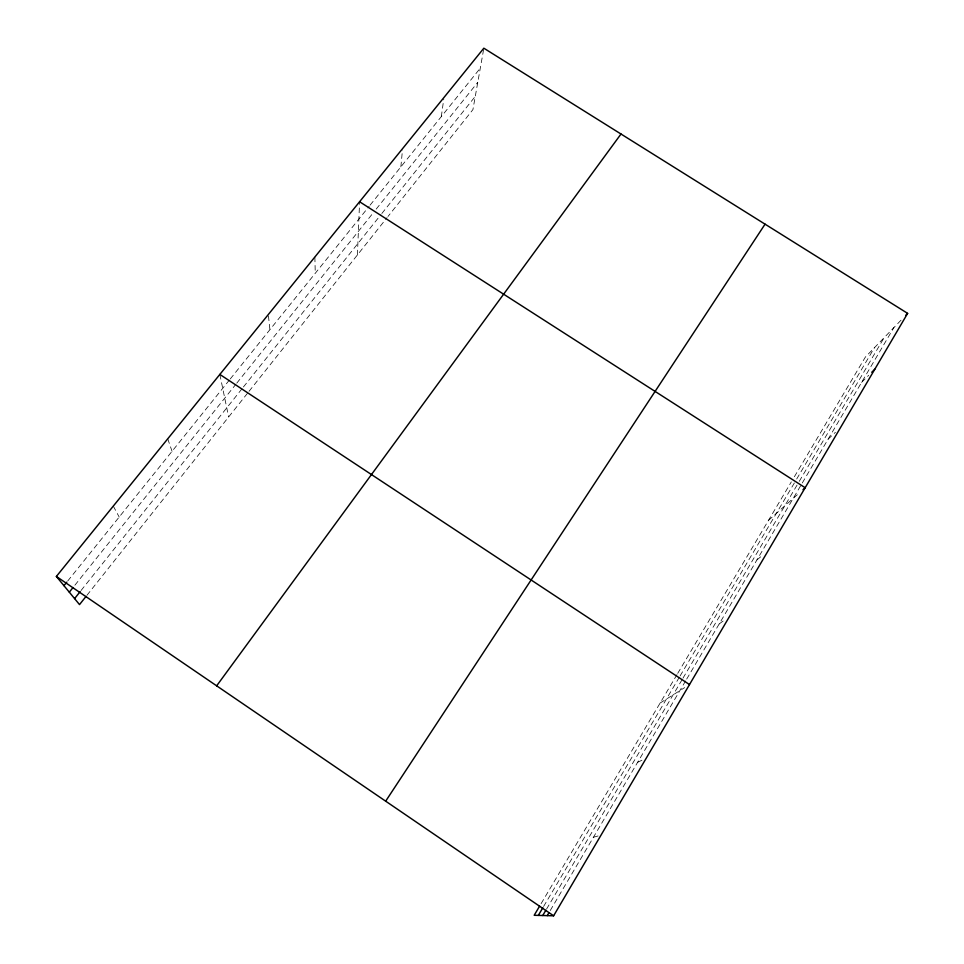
<?xml version="1.0" encoding="UTF-8"?>
<svg xmlns="http://www.w3.org/2000/svg" width="964" height="964" viewBox="0 0 964 964"><rect width="100%" height="100%" fill="white"/><g stroke="black" fill="none" stroke-linecap="round" stroke-linejoin="round"><path stroke-width="0.72" stroke-dasharray="4.82 3.62" d="M357.415 254.954L359.596 201.741M400.867 166.88L402.47 149.998M441.319 116.596L443.777 98.93M483.591 49.622L472.926 109.607L388.01 216.454M550.263 910.498L685.934 680.355M686.693 679.078L801.542 484.241M802.301 482.952L893.893 327.567M543.6 906.473L679.343 677.222M680.102 675.933L795.951 480.277M796.698 479L874.469 347.655M546.528 909.124L682.211 679.463M682.97 678.174L798.505 482.627M799.264 481.325L884.157 337.641M541.093 903.654L676.969 674.643M677.728 673.342L791.311 481.892M794.36 476.77L865.395 357.042L901.738 319.458M86.917 595.306L248.122 392.469M249.049 391.3L387.082 217.611M81.084 590.474L242.506 388.143M243.422 386.986L380.913 214.659M381.84 213.502L475.276 96.388M74.891 585.196L235.855 384.287M236.783 383.13L372.453 213.779M376.201 209.092L477.783 82.289M67.709 581.015L229.324 380.117M230.263 378.948L369.152 206.308M370.08 205.151L480.301 68.143M861.599 382.359L868.709 375.297M828.064 439.247L835.414 432.294M768.489 520.379L798.638 493.544M756.945 559.891L762.572 555.264M719.204 623.913L725.024 619.635M660.123 703.033L684.693 687.597M637.614 762.319L645.024 758.752M593.438 837.258L599.753 835.511M113.294 506.088L119.187 517.029M167.736 438.825L172.05 451.309M219.84 374.43L228.637 416.978M268.462 315.903L269.908 329.676M314.867 257.002L315.264 273.294"/><path stroke-width="1.45" d="M539.551 906.244L534.177 915.294L553.625 915.8L907.63 313.372L483.844 48.2L56.37 576.436L79.518 604.597L85.989 596.463M547.239 915.631L548.757 913.065M538.31 915.402L542.84 907.751M542.744 915.523L545.769 910.402M385.672 801.18L765.054 224.166M216.659 685.826L620.997 134.02M74.59 598.608L80.157 591.631M69.312 592.173L73.035 587.522M63.961 585.666L66.769 582.184M905.666 315.397L907.63 313.372M871.757 372.261L874.794 369.236M802.988 489.676L805.169 487.736L359.596 201.741M219.84 374.43L689.501 684.573M56.37 576.436L553.625 915.8"/></g></svg>
